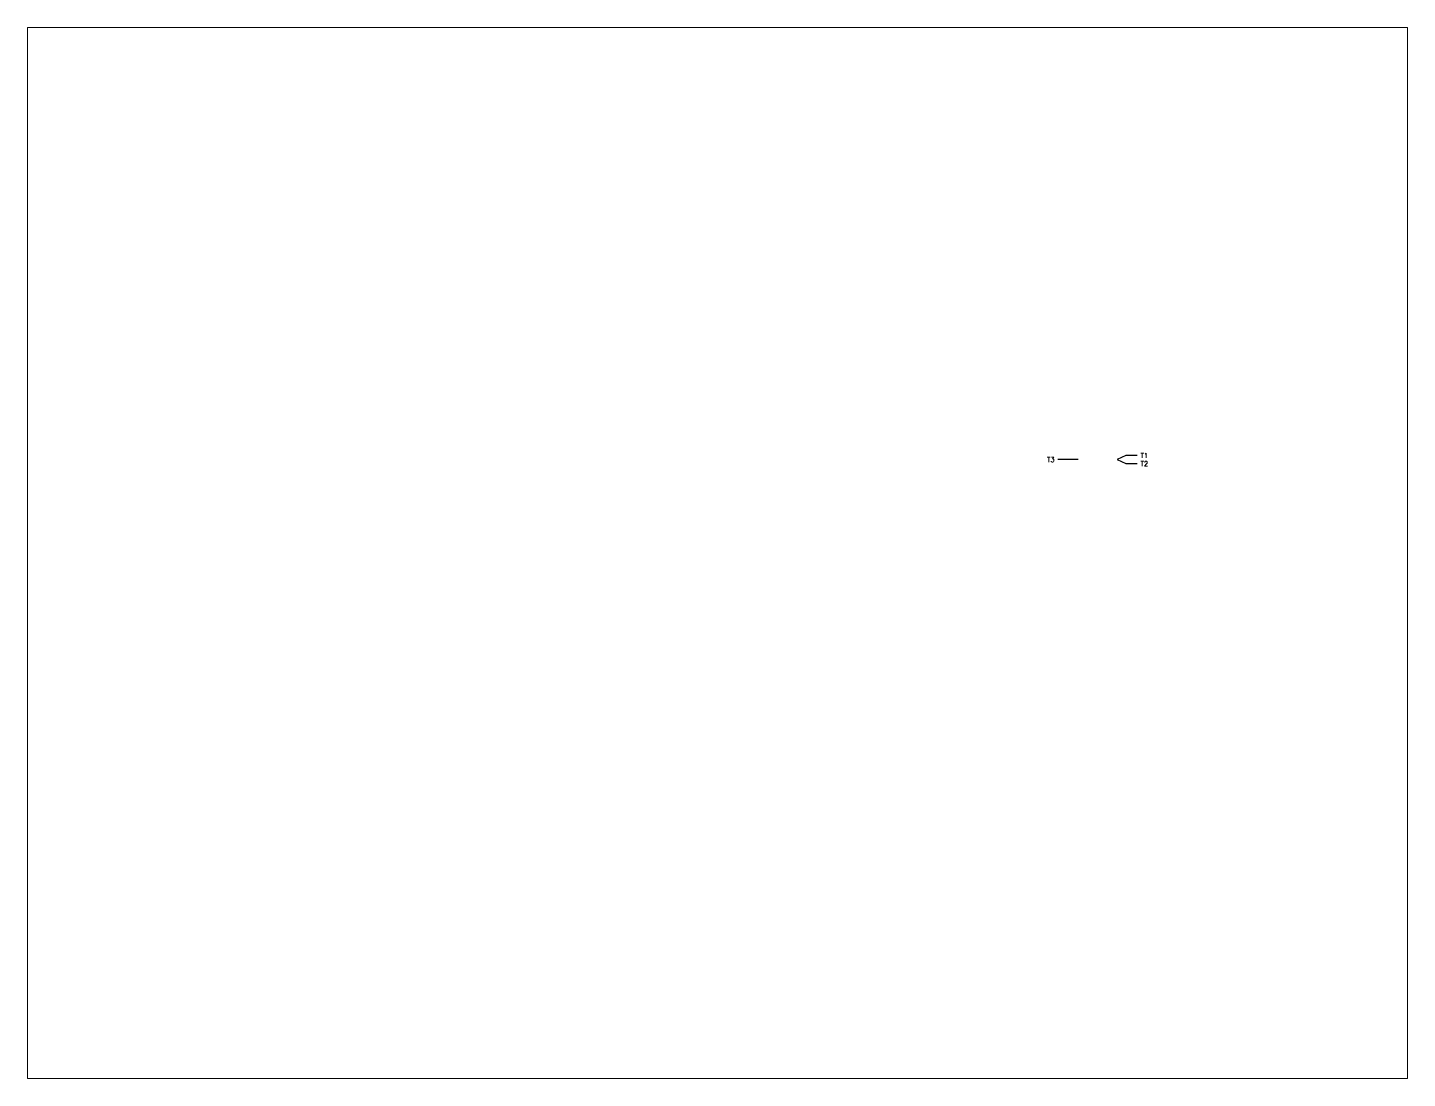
# Paper-space layout 'Layout1' of a CAD drawing. Header units: millimetres. Extents: x 27 to 240, y 20 to 183.
# The model-space entities are those that its viewports show. They can reach past a viewport. Long polylines and large blocks are cut down to what shows.
import ezdxf
from ezdxf.enums import TextEntityAlignment as Align

# ---------------------------------------------------------------- set-up
doc = ezdxf.new("R2010")
doc.units = ezdxf.units.MM
doc.styles.add('ROMANS', font='romans')

msp = doc.modelspace()

# ---------------------------------------------------------------- linework, layer by layer
at = {"color": 1}
msp.add_line((321.07, 177.29), (314.83, 177.29), dxfattribs=at)
msp.add_lwpolyline([(339.31, 178.54), (335.81, 178.54), (333.07, 177.29), (335.81, 176.04), (339.31, 176.04)], dxfattribs=at)

# ---------------------------------------------------------------- texts
at = {"style": 'ROMANS'}
for tag, p in [('T1', (340.31, 178.54)), ('T2', (340.31, 176.04))]:
    msp.add_attdef(tag, text='', height=1.5, dxfattribs=at).set_placement(p, align=Align.MIDDLE_LEFT)
msp.add_attdef('T3', text='', height=1.5, dxfattribs=at).set_placement((313.83, 177.29), align=Align.MIDDLE_RIGHT)

psp = doc.layouts.get("Layout1")

# ---------------------------------------------------------------- viewports
at = {"layer": '0'}
psp.add_viewport(center=(133.35, 101.6), size=(213.36, 162.56), view_center_point=(210, 148.5), view_height=323.8171, dxfattribs=at)

doc.saveas('drawing.dxf')
